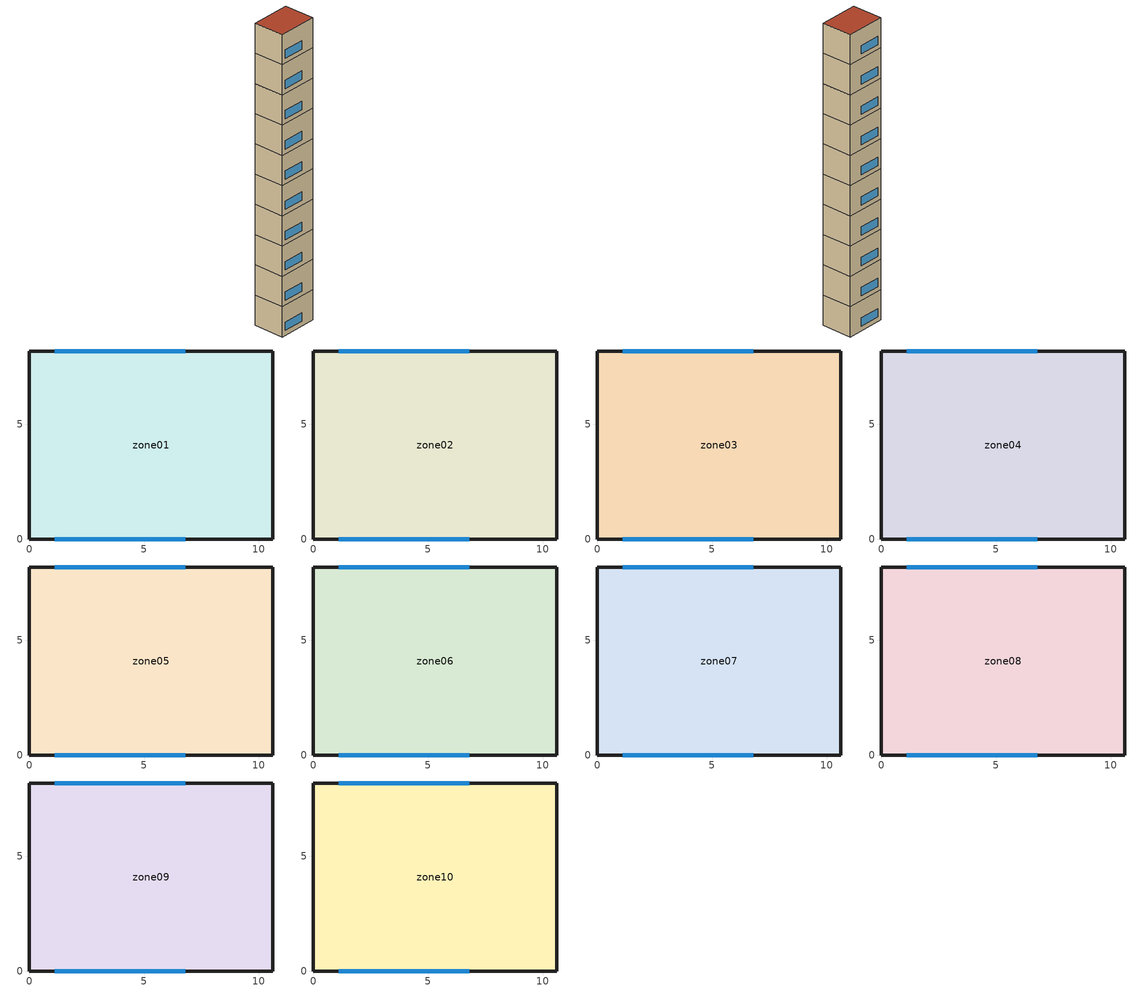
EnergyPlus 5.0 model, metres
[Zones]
zone01
 floor ground (GROUND_FLOOR): 10.6,8.2 10.6,0 0,0 0,8.2 z0
 wall outside (EXT_WALL): 10.6,0 10.6,8.2 0,8.2 0,0 10.6,0 z0:7.9
 window (EXT_WINDOW1): 1.1,0 6.8,0 / 6.8,8.2 1.1,8.2 z1.25:3.45
 ceiling to zone02 (ADJ_CEILING): 0,8.2 0,0 10.6,0 10.6,8.2 z7.9
zone02
 floor to zone01 (ADJ_CEILING): 10.6,8.2 10.6,0 0,0 0,8.2 z7.9
 wall outside (EXT_WALL): 10.6,0 10.6,8.2 0,8.2 0,0 10.6,0 z7.9:15.8
 window (EXT_WINDOW1): 1.1,0 6.8,0 / 6.8,8.2 1.1,8.2 z9.15:11.35
 ceiling to zone03 (ADJ_CEILING): 0,8.2 0,0 10.6,0 10.6,8.2 z15.8
zone03
 floor to zone02 (ADJ_CEILING): 10.6,8.2 10.6,0 0,0 0,8.2 z15.8
 wall outside (EXT_WALL): 10.6,0 10.6,8.2 0,8.2 0,0 10.6,0 z15.8:23.7
 window (EXT_WINDOW1): 1.1,0 6.8,0 / 6.8,8.2 1.1,8.2 z17.05:19.25
 ceiling to zone04 (ADJ_CEILING): 0,8.2 0,0 10.6,0 10.6,8.2 z23.7
zone04
 floor to zone03 (ADJ_CEILING): 10.6,8.2 10.6,0 0,0 0,8.2 z23.7
 wall outside (EXT_WALL): 10.6,0 10.6,8.2 0,8.2 0,0 10.6,0 z23.7:31.6
 window (EXT_WINDOW1): 1.1,0 6.8,0 / 6.8,8.2 1.1,8.2 z24.95:27.15
 ceiling to zone05 (ADJ_CEILING): 0,8.2 0,0 10.6,0 10.6,8.2 z31.6
zone05
 floor to zone04 (ADJ_CEILING): 10.6,8.2 10.6,0 0,0 0,8.2 z31.6
 wall outside (EXT_WALL): 10.6,0 10.6,8.2 0,8.2 0,0 10.6,0 z31.6:39.5
 window (EXT_WINDOW1): 1.1,0 6.8,0 / 6.8,8.2 1.1,8.2 z32.85:35.05
 ceiling to zone06 (ADJ_CEILING): 0,8.2 0,0 10.6,0 10.6,8.2 z39.5
zone06
 floor to zone05 (ADJ_CEILING): 10.6,8.2 10.6,0 0,0 0,8.2 z39.5
 wall outside (EXT_WALL): 10.6,0 10.6,8.2 0,8.2 0,0 10.6,0 z39.5:47.4
 window (EXT_WINDOW1): 1.1,0 6.8,0 / 6.8,8.2 1.1,8.2 z40.75:42.95
 ceiling to zone07 (ADJ_CEILING): 0,8.2 0,0 10.6,0 10.6,8.2 z47.4
zone07
 floor to zone06 (ADJ_CEILING): 10.6,8.2 10.6,0 0,0 0,8.2 z47.4
 wall outside (EXT_WALL): 10.6,0 10.6,8.2 0,8.2 0,0 10.6,0 z47.4:55.3
 window (EXT_WINDOW1): 1.1,0 6.8,0 / 6.8,8.2 1.1,8.2 z48.65:50.85
 ceiling to zone08 (ADJ_CEILING): 0,8.2 0,0 10.6,0 10.6,8.2 z55.3
zone08
 floor to zone07 (ADJ_CEILING): 10.6,8.2 10.6,0 0,0 0,8.2 z55.3
 wall outside (EXT_WALL): 10.6,0 10.6,8.2 0,8.2 0,0 10.6,0 z55.3:63.2
 window (EXT_WINDOW1): 1.1,0 6.8,0 / 6.8,8.2 1.1,8.2 z56.55:58.75
 ceiling to zone09 (ADJ_CEILING): 0,8.2 0,0 10.6,0 10.6,8.2 z63.2
zone09
 floor to zone08 (ADJ_CEILING): 10.6,8.2 10.6,0 0,0 0,8.2 z63.2
 wall outside (EXT_WALL): 10.6,0 10.6,8.2 0,8.2 0,0 10.6,0 z63.2:71.1
 window (EXT_WINDOW1): 1.1,0 6.8,0 / 6.8,8.2 1.1,8.2 z64.45:66.65
 ceiling to zone10 (ADJ_CEILING): 0,8.2 0,0 10.6,0 10.6,8.2 z71.1
zone10
 floor to zone09 (ADJ_CEILING): 10.6,8.2 10.6,0 0,0 0,8.2 z71.1
 wall outside (EXT_WALL): 10.6,0 10.6,8.2 0,8.2 0,0 10.6,0 z71.1:79
 window (EXT_WINDOW1): 1.1,0 6.8,0 / 6.8,8.2 1.1,8.2 z72.35:74.55
 roof outside (EXT_ROOF): 0,8.2 0,0 10.6,0 10.6,8.2 z79
[Building]
TRNSYS18: North Axis {deg}=0; Terrain=City; Loads Convergence Tolerance Value=0; Temperature Convergence Tolerance Value {deltaC}=0; Solar Distribution=FullInteriorAndExterior; Maximum Number of Warmup Days=0
[Site:Location]
not used: Latitude {deg}=0; Longitude {deg}=0; Time Zone {hr}=0; Elevation {m}=0
[Construction]
GROUND_FLOOR; EXT_WALL; EXT_ROOF; ADJ_CEILING; EXT_WINDOW1: 
[WindowProperty:ShadingControl]
ESHADE=0; ISHADE=INPUT 1*MAX_ISHADE : SHADECNTRL=ISHADE_INTERNAL
[SurfaceProperty:OtherSideCoefficients]
BOUNDARY=IDENTICAL; BOUNDARY=INPUT 1*TBOUNDARY; BOUNDARY=INPUT 1*TBOUNDARY_2; BOUNDARY=INPUT 1*TBOUNDARY_3; BOUNDARY=INPUT 1*TGROUND; BOUNDARY=20; BOUNDARY=15
[Zone] Multiplier=1
zone01; zone02; zone03; zone04; zone05; zone06; zone07; zone08; zone09; zone10
